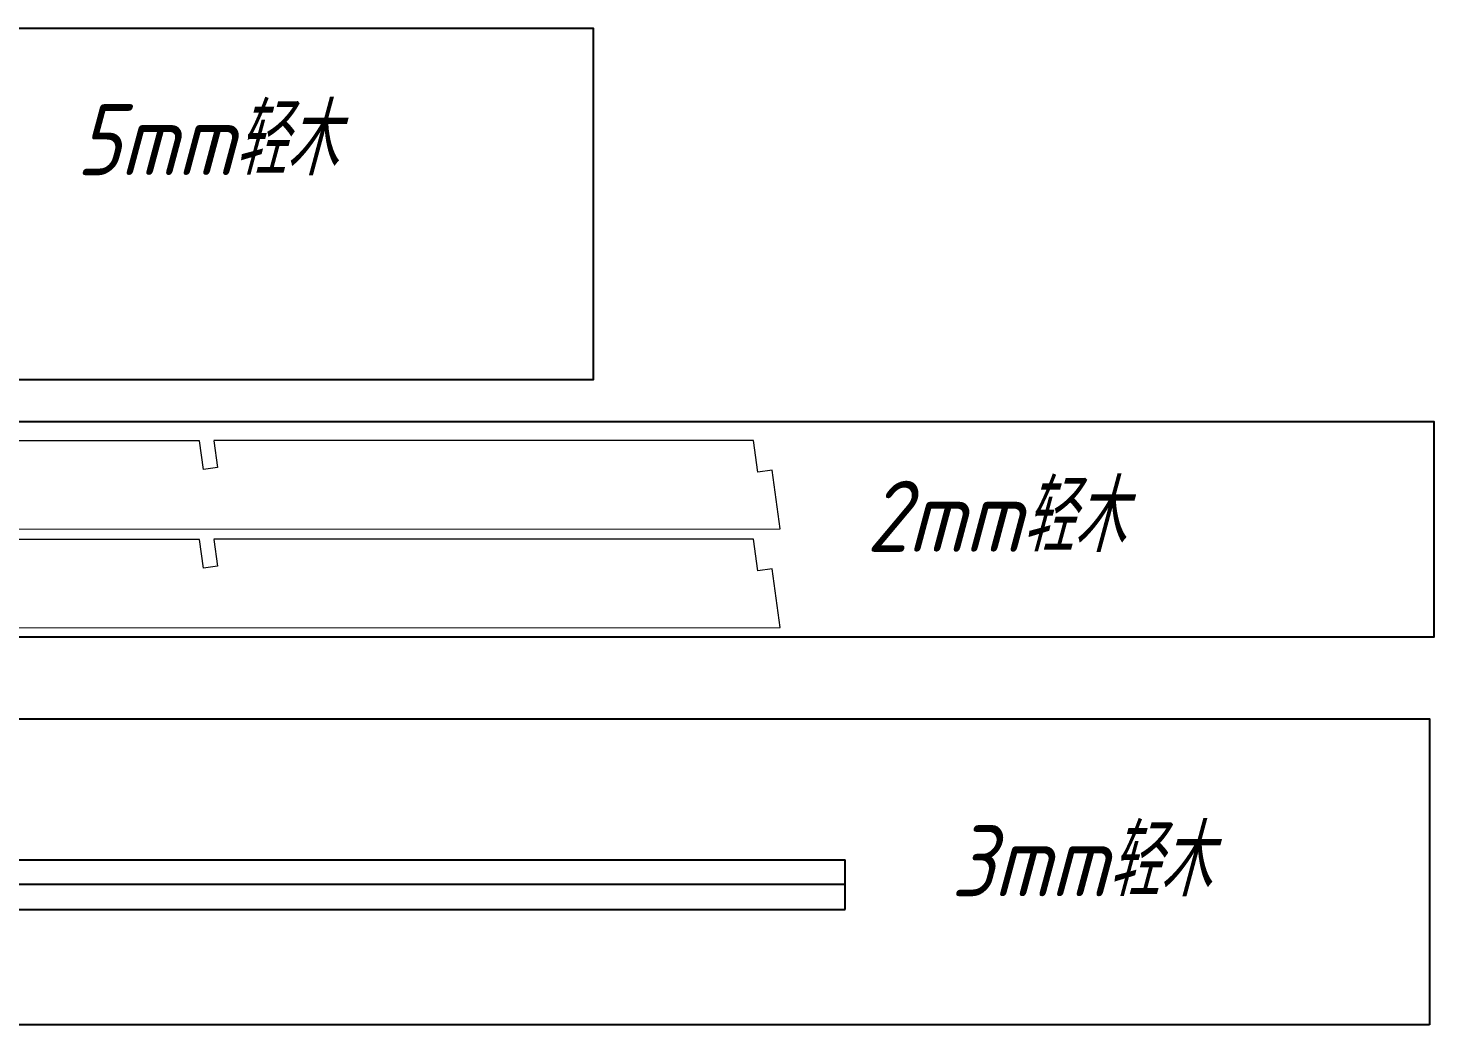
# Model space of a CAD drawing. Header units: millimetres. Extents: x 100 to 1723, y 75 to 1130.
# Drawn here: x 1525.3 to 1723.1, y 193 to 333.2 of the extents above; entities that cross this region are included whole.
import ezdxf

# ---------------------------------------------------------------- set-up
doc = ezdxf.new("R2010")
doc.units = ezdxf.units.MM
for name, color, linetype in [('2mm轻木', 3, 'Continuous'), ('3mm轻木', 7, 'Continuous'), ('5mm轻木', 210, 'Continuous')]:
    doc.layers.add(name, color=color, linetype=linetype)
doc.styles.add('工程文字', font='gbeitc.shx', dxfattribs={"bigfont": 'gbcbig.shx'})

msp = doc.modelspace()

# ---------------------------------------------------------------- linework, layer by layer
for points in [[(1150.16, 333.18), (1604.83, 333.18), (1604.83, 283.72), (1150.16, 283.72)], [(1150.03, 277.88), (1723.06, 277.88), (1723.06, 247.56), (1150.03, 247.56)], [(1722.44, 193.04), (1149.79, 193.04), (1149.79, 236.09), (1722.44, 236.09)]]:
    msp.add_lwpolyline(points, close=True)
at = {"layer": '2mm轻木', "lineweight": 18, "flags": 128}
for points in [[(1151.16, 262.65), (1631.1, 262.78), (1629.98, 271.01), (1627.99, 270.74), (1627.39, 275.18), (1551.47, 275.18)], [(1551.47, 275.16), (1551.98, 271.41), (1550, 271.13), (1549.45, 275.16), (1465.17, 275.14)], [(1151.16, 248.79), (1631.1, 248.91), (1629.98, 257.15), (1627.99, 256.88), (1627.39, 261.32), (1551.47, 261.32)], [(1551.47, 261.3), (1551.98, 257.54), (1550, 257.27), (1549.45, 261.3), (1465.17, 261.28)]]:
    msp.add_lwpolyline(points, dxfattribs=at)
at = {"layer": '3mm轻木'}
for p, q in [((1158.75, 216.26), (1640.25, 216.26)), ((1640.25, 209.26), (1640.25, 216.26)), ((1640.25, 212.76), (1158.75, 212.76)), ((1158.75, 209.26), (1640.25, 209.26))]:
    msp.add_line(p, q, dxfattribs=at)

# ---------------------------------------------------------------- texts
at = {"layer": '2mm轻木', "insert": (1643.25, 269.54), "char_height": 10, "attachment_point": 1, "style": '工程文字'}
msp.add_mtext_dynamic_manual_height_columns('2mm轻木', width=123.2202, gutter_width=12.5, heights=[23.9], dxfattribs=at)
at = {"layer": '3mm轻木', "insert": (1655.15, 221.1), "char_height": 10, "attachment_point": 1, "style": '工程文字'}
msp.add_mtext_dynamic_manual_height_columns('3mm轻木', width=123.2202, gutter_width=12.5, heights=[43.68], dxfattribs=at)
at = {"layer": '5mm轻木', "insert": (1532.1, 322.5), "char_height": 10, "attachment_point": 1, "style": '工程文字'}
msp.add_mtext_dynamic_manual_height_columns('5mm轻木', width=123.2202, gutter_width=12.5, heights=[23.9], dxfattribs=at)

doc.saveas('drawing.dxf')
